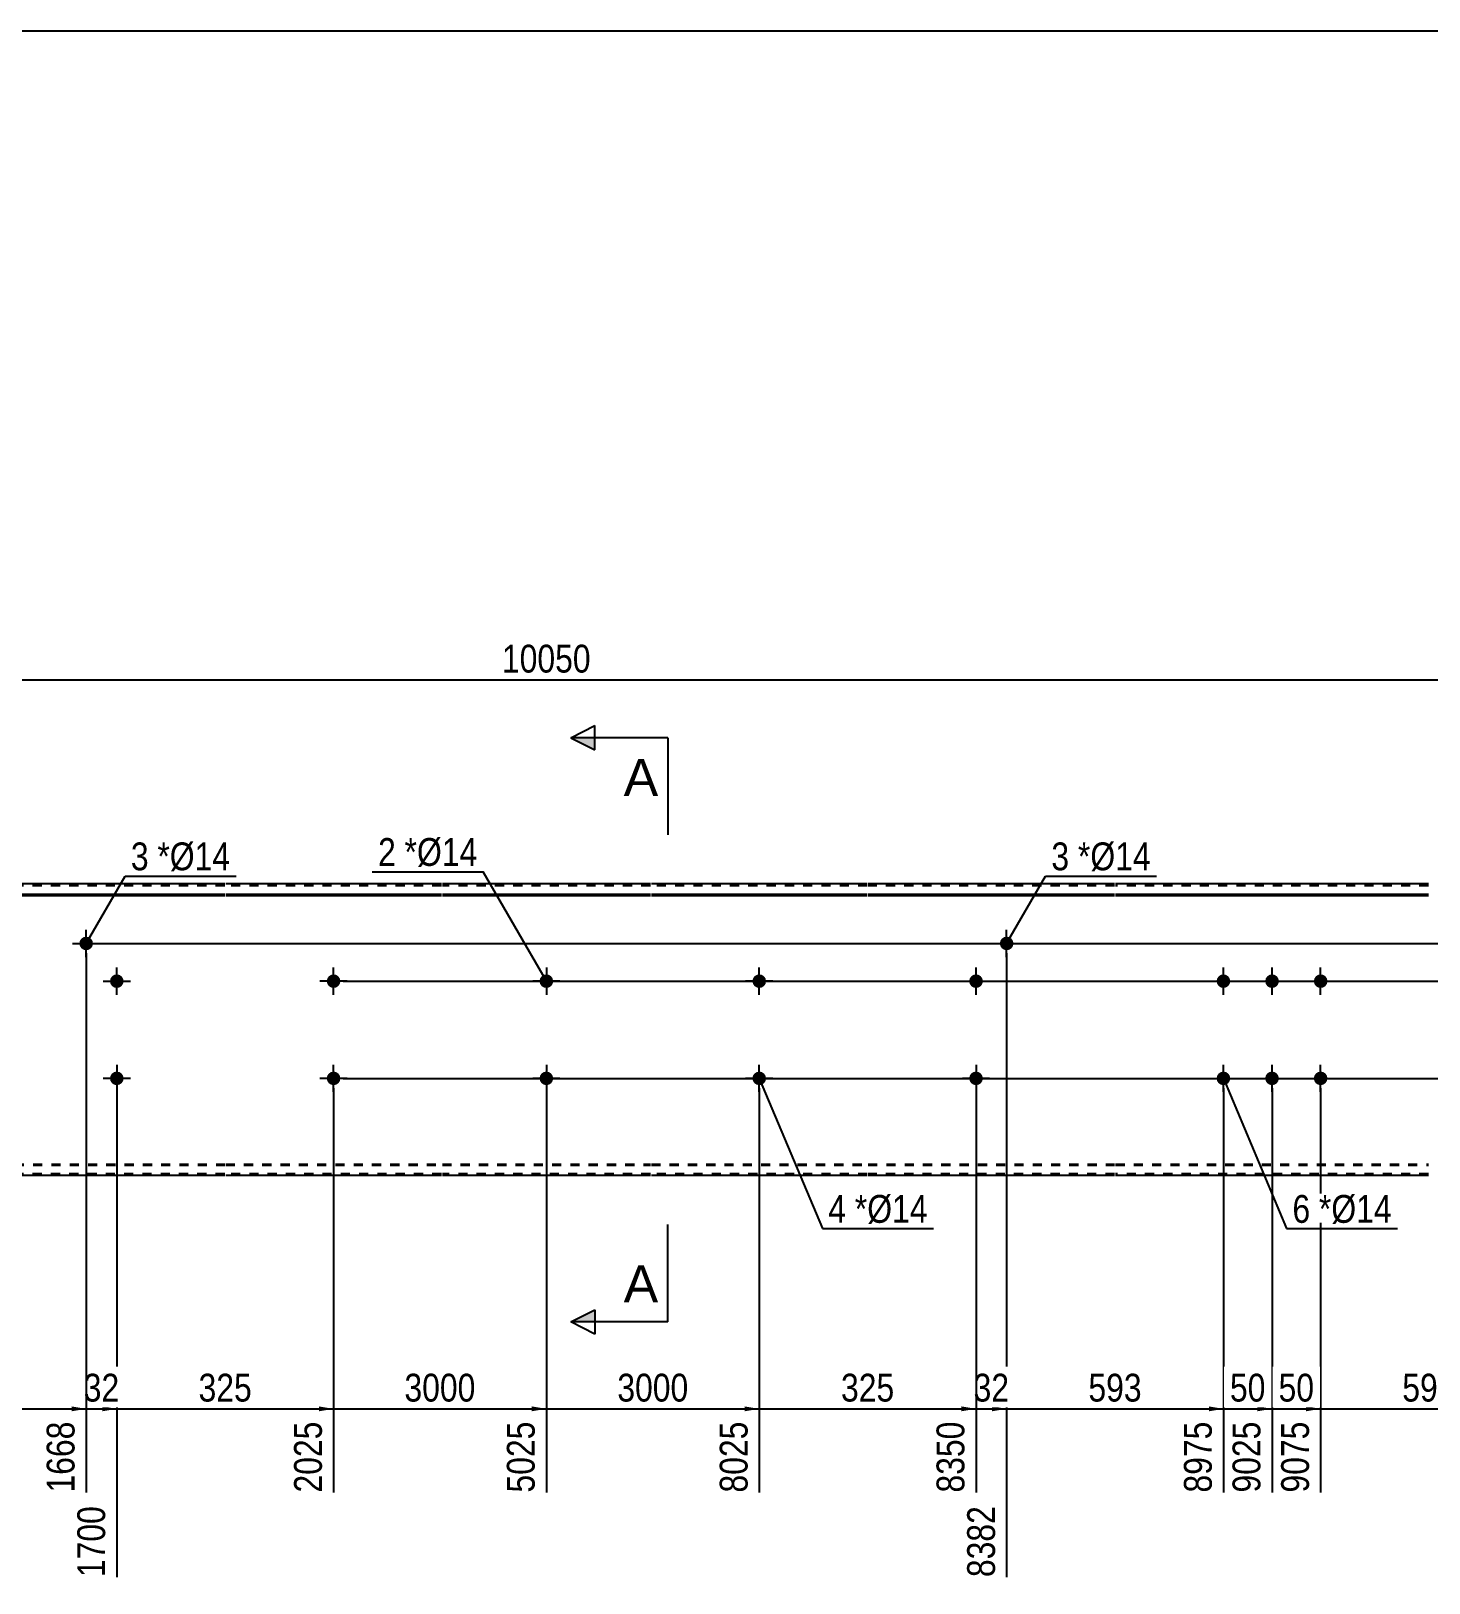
# Model space of a CAD drawing. Header units: millimetres. Extents: x -68 to 335, y -174 to 103.
# Drawn here: x 76.9 to 220.7, y -56.9 to 102.8 of the extents above; entities that cross this region are included whole.
import ezdxf

# ---------------------------------------------------------------- set-up
doc = ezdxf.new("R2010")
doc.units = ezdxf.units.MM
doc.linetypes.add('DXK_LINE_DOT1', pattern=[1.8814, 0.9407, -0.9407])
doc.styles.add('Arial', font='ARIAL.TTF', dxfattribs={"height": 0.2})
doc.styles.add('Arial Narrow', font='ARIALN.TTF', dxfattribs={"height": 0.2})

# ---------------------------------------------------------------- blocks, each defined once
blk = doc.blocks.new('Unknown-629097293-2005')
at = {"color": 5, "linetype": 'Continuous'}
blk.add_line((334.62, 102.75), (-65.38, 102.75), dxfattribs=at)
blk = doc.blocks.new('Bolt-629097293-1207 - 1201')
at = {"linetype": 'Continuous'}
blk.add_hatch(color=3, dxfattribs=at).paths.add_polyline_path([(173.38, 5, -1), (174.78, 5, -1)])
at = {"color": 3, "linetype": 'Continuous'}
for p, q in [((174.08, 3.6), (174.08, 6.4)), ((172.68, 5), (175.48, 5))]:
    blk.add_line(p, q, dxfattribs=at)
blk = doc.blocks.new('Bolt-629097293-1215 - 1201')
at = {"linetype": 'Continuous'}
for points in [[(130.58, 5, -1), (129.18, 5, -1)], [(130.58, -5, -1), (129.18, -5, -1)]]:
    blk.add_hatch(color=3, dxfattribs=at).paths.add_polyline_path(points)
at = {"color": 3, "linetype": 'Continuous'}
for p, q in [((129.88, 6.4), (129.88, 3.6)), ((131.28, 5), (128.48, 5)), ((129.88, -3.6), (129.88, -6.4)), ((131.28, -5), (128.48, -5))]:
    blk.add_line(p, q, dxfattribs=at)
blk = doc.blocks.new('Part-629097293-1204 - 1201')
at = {"color": 2, "linetype": 'Continuous'}
for p, q in [((96.79, 15), (71.44, 15)), ((119.08, 15), (96.89, 15)), ((140.58, 15), (119.18, 15)), ((162.88, 15), (140.68, 15)), ((188.33, 15), (162.98, 15)), ((220.62, 15), (188.43, 15)), ((71.44, 13.94), (96.79, 13.94)), ((71.44, 13.81), (96.79, 13.81)), ((96.89, 13.94), (119.08, 13.94)), ((96.89, 13.81), (119.08, 13.81)), ((119.18, 13.94), (140.58, 13.94)), ((119.18, 13.81), (140.58, 13.81)), ((140.68, 13.94), (162.88, 13.94)), ((140.68, 13.81), (162.88, 13.81)), ((162.98, 13.94), (188.33, 13.94)), ((162.98, 13.81), (188.33, 13.81)), ((188.43, 13.94), (220.62, 13.94)), ((188.43, 13.81), (220.62, 13.81)), ((96.79, -15), (71.44, -15)), ((119.08, -15), (96.89, -15)), ((140.58, -15), (119.18, -15)), ((162.88, -15), (140.68, -15)), ((188.33, -15), (162.98, -15)), ((220.62, -15), (188.43, -15))]:
    blk.add_line(p, q, dxfattribs=at)
at = {"color": 7, "linetype": 'DXK_LINE_DOT1'}
for p, q in [((96.79, 14.82), (71.44, 14.82)), ((119.08, 14.82), (96.89, 14.82)), ((140.58, 14.82), (119.18, 14.82)), ((162.88, 14.82), (140.68, 14.82)), ((188.33, 14.82), (162.98, 14.82)), ((220.62, 14.82), (188.43, 14.82)), ((71.44, -13.81), (96.79, -13.81)), ((71.44, -13.94), (96.79, -13.94)), ((96.89, -13.81), (119.08, -13.81)), ((96.89, -13.94), (119.08, -13.94)), ((119.18, -13.81), (140.58, -13.81)), ((119.18, -13.94), (140.58, -13.94)), ((140.68, -13.81), (162.88, -13.81)), ((140.68, -13.94), (162.88, -13.94)), ((162.98, -13.81), (188.33, -13.81)), ((162.98, -13.94), (188.33, -13.94)), ((188.43, -13.81), (220.62, -13.81)), ((188.43, -13.94), (220.62, -13.94)), ((96.79, -14.82), (71.44, -14.82)), ((119.08, -14.82), (96.89, -14.82)), ((140.58, -14.82), (119.18, -14.82)), ((162.88, -14.82), (140.68, -14.82)), ((188.33, -14.82), (162.98, -14.82)), ((220.62, -14.82), (188.43, -14.82))]:
    blk.add_line(p, q, dxfattribs=at)
blk = doc.blocks.new('Bolt-629097293-1205 - 1201')
at = {"linetype": 'Continuous'}
for points in [[(198.83, 5, -1), (200.23, 5, -1)], [(203.83, 5, -1), (205.23, 5, -1)], [(208.83, 5, -1), (210.23, 5, -1)], [(198.83, -5, -1), (200.23, -5, -1)], [(203.83, -5, -1), (205.23, -5, -1)], [(208.83, -5, -1), (210.23, -5, -1)]]:
    blk.add_hatch(color=3, dxfattribs=at).paths.add_polyline_path(points)
at = {"color": 3, "linetype": 'Continuous'}
for p, q in [((199.53, 3.6), (199.53, 6.4)), ((204.53, 3.6), (204.53, 6.4)), ((209.53, 3.6), (209.53, 6.4)), ((198.13, 5), (200.93, 5)), ((203.13, 5), (205.93, 5)), ((208.13, 5), (210.93, 5)), ((199.53, -6.4), (199.53, -3.6)), ((204.53, -6.4), (204.53, -3.6)), ((209.53, -6.4), (209.53, -3.6)), ((198.13, -5), (200.93, -5)), ((203.13, -5), (205.93, -5)), ((208.13, -5), (210.93, -5))]:
    blk.add_line(p, q, dxfattribs=at)
blk = doc.blocks.new('Bolt-629097293-1206 - 1201')
at = {"linetype": 'Continuous'}
blk.add_hatch(color=3, dxfattribs=at).paths.add_polyline_path([(174.78, -5, -1), (173.38, -5, -1)])
at = {"color": 3, "linetype": 'Continuous'}
for p, q in [((174.08, -3.6), (174.08, -6.4)), ((175.48, -5), (172.68, -5))]:
    blk.add_line(p, q, dxfattribs=at)
blk = doc.blocks.new('Bolt-629097293-1209 - 1201')
at = {"linetype": 'Continuous'}
blk.add_hatch(color=3, dxfattribs=at).paths.add_polyline_path([(176.53, 8.88, -1), (177.93, 8.88, -1)])
at = {"color": 3, "linetype": 'Continuous'}
for p, q in [((177.23, 7.48), (177.23, 10.28)), ((175.83, 8.88), (178.63, 8.88))]:
    blk.add_line(p, q, dxfattribs=at)
blk = doc.blocks.new('Bolt-629097293-1213 - 1201')
at = {"linetype": 'Continuous'}
blk.add_hatch(color=3, dxfattribs=at).paths.add_polyline_path([(81.84, 8.88, -1), (83.24, 8.88, -1)])
at = {"color": 3, "linetype": 'Continuous'}
for p, q in [((82.54, 7.48), (82.54, 10.28)), ((81.14, 8.88), (83.94, 8.88))]:
    blk.add_line(p, q, dxfattribs=at)
blk = doc.blocks.new('Bolt-629097293-1216 - 1201')
at = {"linetype": 'Continuous'}
blk.add_hatch(color=3, dxfattribs=at).paths.add_polyline_path([(84.99, 5, -1), (86.39, 5, -1)])
at = {"color": 3, "linetype": 'Continuous'}
for p, q in [((85.69, 3.6), (85.69, 6.4)), ((84.29, 5), (87.09, 5))]:
    blk.add_line(p, q, dxfattribs=at)
blk = doc.blocks.new('Bolt-629097293-1217 - 1201')
at = {"linetype": 'Continuous'}
blk.add_hatch(color=3, dxfattribs=at).paths.add_polyline_path([(86.39, -5, -1), (84.99, -5, -1)])
at = {"color": 3, "linetype": 'Continuous'}
for p, q in [((85.69, -3.6), (85.69, -6.4)), ((87.09, -5), (84.29, -5))]:
    blk.add_line(p, q, dxfattribs=at)
blk = doc.blocks.new('Bolt-629097293-1218 - 1201')
at = {"linetype": 'Continuous'}
for points in [[(1.8, 5, -1), (3.2, 5, -1)], [(107.29, 5, -1), (108.69, 5, -1)]]:
    blk.add_hatch(color=3, dxfattribs=at).paths.add_polyline_path(points)
at = {"color": 3, "linetype": 'Continuous'}
for p, q in [((2.5, 3.6), (2.5, 6.4)), ((107.99, 3.6), (107.99, 6.4)), ((3.9, 5), (1.1, 5)), ((109.39, 5), (106.59, 5))]:
    blk.add_line(p, q, dxfattribs=at)
blk = doc.blocks.new('Bolt-629097293-1219 - 1201')
at = {"linetype": 'Continuous'}
for points in [[(1.8, -5, -1), (3.2, -5, -1)], [(107.29, -5, -1), (108.69, -5, -1)]]:
    blk.add_hatch(color=3, dxfattribs=at).paths.add_polyline_path(points)
at = {"color": 3, "linetype": 'Continuous'}
for p, q in [((2.5, -6.4), (2.5, -3.6)), ((107.99, -6.4), (107.99, -3.6)), ((3.9, -5), (1.1, -5)), ((109.39, -5), (106.59, -5))]:
    blk.add_line(p, q, dxfattribs=at)
blk = doc.blocks.new('Bolt-629097293-1222 - 1201')
at = {"linetype": 'Continuous'}
for points in [[(151.08, 5, -1), (152.48, 5, -1)], [(256.57, 5, -1), (257.97, 5, -1)]]:
    blk.add_hatch(color=3, dxfattribs=at).paths.add_polyline_path(points)
at = {"color": 3, "linetype": 'Continuous'}
for p, q in [((151.78, 3.6), (151.78, 6.4)), ((257.27, 3.6), (257.27, 6.4)), ((153.18, 5), (150.38, 5)), ((258.67, 5), (255.87, 5))]:
    blk.add_line(p, q, dxfattribs=at)
blk = doc.blocks.new('Bolt-629097293-1223 - 1201')
at = {"linetype": 'Continuous'}
for points in [[(151.08, -5, -1), (152.48, -5, -1)], [(256.57, -5, -1), (257.97, -5, -1)]]:
    blk.add_hatch(color=3, dxfattribs=at).paths.add_polyline_path(points)
at = {"color": 3, "linetype": 'Continuous'}
for p, q in [((151.78, -6.4), (151.78, -3.6)), ((257.27, -6.4), (257.27, -3.6)), ((153.18, -5), (150.38, -5)), ((258.67, -5), (255.87, -5))]:
    blk.add_line(p, q, dxfattribs=at)
blk = doc.blocks.new('StraightDimension-629097293-1271 - 1201')
at = {"linetype": 'Continuous'}
blk.add_hatch(color=7, dxfattribs=at).paths.add_polyline_path([(150.28, -38.75), (151.78, -39), (150.28, -39.25)])
at = {"color": 7, "linetype": 'Continuous'}
for p, q in [((129.88, -6), (129.88, -47.61)), ((151.78, -6), (151.78, -47.61)), ((129.88, -39), (151.78, -39))]:
    blk.add_line(p, q, dxfattribs=at)
at = {"color": 0}
blk.add_wipeout([(145.09, -38.85), (145.09, -34.65), (136.58, -34.65), (136.58, -38.85)], dxfattribs=at)
at = {"color": 0, "linetype": 'Continuous'}
blk.add_wipeout([(151.18, -39.7), (146.98, -39.7), (146.98, -48.21), (151.18, -48.21)], dxfattribs=at)
at = {"color": 3, "style": 'Arial Narrow'}
blk.add_text('3000', height=2.863, dxfattribs=at).set_placement((137.18, -38.25))
at = {"color": 3, "linetype": 'Continuous', "style": 'Arial Narrow'}
blk.add_text('8025', height=2.863, rotation=90.0002, dxfattribs=at).set_placement((150.58, -47.61))
blk = doc.blocks.new('StraightDimension-629097293-1268 - 1201')
at = {"linetype": 'Continuous'}
blk.add_hatch(color=7, dxfattribs=at).paths.add_polyline_path([(198.03, -38.75), (199.53, -39), (198.03, -39.25)])
at = {"color": 7, "linetype": 'Continuous'}
for p, q in [((177.23, 7.88), (177.23, -56.31)), ((199.53, -6), (199.53, -47.61)), ((177.23, -39), (199.53, -39))]:
    blk.add_line(p, q, dxfattribs=at)
at = {"color": 0}
blk.add_wipeout([(191.72, -38.85), (191.72, -34.65), (185.04, -34.65), (185.04, -38.85)], dxfattribs=at)
at = {"color": 0, "linetype": 'Continuous'}
blk.add_wipeout([(198.93, -39.7), (194.73, -39.7), (194.73, -48.21), (198.93, -48.21)], dxfattribs=at)
at = {"color": 3, "style": 'Arial Narrow'}
blk.add_text('593', height=2.863, dxfattribs=at).set_placement((185.64, -38.25))
at = {"color": 3, "linetype": 'Continuous', "style": 'Arial Narrow'}
blk.add_text('8975', height=2.863, rotation=90.0002, dxfattribs=at).set_placement((198.33, -47.61))
blk = doc.blocks.new('StraightDimension-629097293-1269 - 1201')
at = {"linetype": 'Continuous'}
blk.add_hatch(color=7, dxfattribs=at).paths.add_polyline_path([(175.73, -38.75), (177.23, -39), (175.73, -39.25)])
at = {"color": 7, "linetype": 'Continuous'}
for p, q in [((177.23, 7.88), (177.23, -56.31)), ((174.08, -6), (174.08, -47.61)), ((174.08, -39), (177.23, -39))]:
    blk.add_line(p, q, dxfattribs=at)
at = {"color": 0}
blk.add_wipeout([(178.08, -38.85), (178.08, -34.65), (173.23, -34.65), (173.23, -38.85)], dxfattribs=at)
at = {"color": 0, "linetype": 'Continuous'}
blk.add_wipeout([(176.63, -48.4), (172.43, -48.4), (172.43, -56.91), (176.63, -56.91)], dxfattribs=at)
at = {"color": 3, "style": 'Arial Narrow'}
blk.add_text('32', height=2.863, dxfattribs=at).set_placement((173.83, -38.25))
at = {"color": 3, "linetype": 'Continuous', "style": 'Arial Narrow'}
blk.add_text('8382', height=2.863, rotation=90.0002, dxfattribs=at).set_placement((176.03, -56.31))
blk = doc.blocks.new('StraightDimension-629097293-1270 - 1201')
at = {"linetype": 'Continuous'}
blk.add_hatch(color=7, dxfattribs=at).paths.add_polyline_path([(172.58, -38.75), (174.08, -39), (172.58, -39.25)])
at = {"color": 7, "linetype": 'Continuous'}
for p, q in [((151.78, -6), (151.78, -47.61)), ((174.08, -6), (174.08, -47.61)), ((151.78, -39), (174.08, -39))]:
    blk.add_line(p, q, dxfattribs=at)
at = {"color": 0}
blk.add_wipeout([(166.27, -38.85), (166.27, -34.65), (159.59, -34.65), (159.59, -38.85)], dxfattribs=at)
at = {"color": 0, "linetype": 'Continuous'}
blk.add_wipeout([(173.48, -39.7), (169.28, -39.7), (169.28, -48.21), (173.48, -48.21)], dxfattribs=at)
at = {"color": 3, "style": 'Arial Narrow'}
blk.add_text('325', height=2.863, dxfattribs=at).set_placement((160.19, -38.25))
at = {"color": 3, "linetype": 'Continuous', "style": 'Arial Narrow'}
blk.add_text('8350', height=2.863, rotation=90.0002, dxfattribs=at).set_placement((172.88, -47.61))
blk = doc.blocks.new('StraightDimension-629097293-1272 - 1201')
at = {"linetype": 'Continuous'}
blk.add_hatch(color=7, dxfattribs=at).paths.add_polyline_path([(128.38, -38.75), (129.88, -39), (128.38, -39.25)])
at = {"color": 7, "linetype": 'Continuous'}
for p, q in [((107.99, -6), (107.99, -47.61)), ((129.88, -6), (129.88, -47.61)), ((107.99, -39), (129.88, -39))]:
    blk.add_line(p, q, dxfattribs=at)
at = {"color": 0}
blk.add_wipeout([(123.19, -38.85), (123.19, -34.65), (114.68, -34.65), (114.68, -38.85)], dxfattribs=at)
at = {"color": 0, "linetype": 'Continuous'}
blk.add_wipeout([(129.28, -39.7), (125.08, -39.7), (125.08, -48.21), (129.28, -48.21)], dxfattribs=at)
at = {"color": 3, "style": 'Arial Narrow'}
blk.add_text('3000', height=2.863, dxfattribs=at).set_placement((115.28, -38.25))
at = {"color": 3, "linetype": 'Continuous', "style": 'Arial Narrow'}
blk.add_text('5025', height=2.863, rotation=90.0002, dxfattribs=at).set_placement((128.68, -47.61))
blk = doc.blocks.new('StraightDimension-629097293-1273 - 1201')
at = {"linetype": 'Continuous'}
blk.add_hatch(color=7, dxfattribs=at).paths.add_polyline_path([(106.49, -38.75), (107.99, -39), (106.49, -39.25)])
at = {"color": 7, "linetype": 'Continuous'}
for p, q in [((85.69, -6), (85.69, -56.31)), ((107.99, -6), (107.99, -47.61)), ((85.69, -39), (107.99, -39))]:
    blk.add_line(p, q, dxfattribs=at)
at = {"color": 0}
blk.add_wipeout([(100.18, -38.85), (100.18, -34.65), (93.5, -34.65), (93.5, -38.85)], dxfattribs=at)
at = {"color": 0, "linetype": 'Continuous'}
blk.add_wipeout([(107.39, -39.7), (103.19, -39.7), (103.19, -48.21), (107.39, -48.21)], dxfattribs=at)
at = {"color": 3, "style": 'Arial Narrow'}
blk.add_text('325', height=2.863, dxfattribs=at).set_placement((94.1, -38.25))
at = {"color": 3, "linetype": 'Continuous', "style": 'Arial Narrow'}
blk.add_text('2025', height=2.863, rotation=90.0002, dxfattribs=at).set_placement((106.79, -47.61))
blk = doc.blocks.new('StraightDimension-629097293-1274 - 1201')
at = {"linetype": 'Continuous'}
blk.add_hatch(color=7, dxfattribs=at).paths.add_polyline_path([(84.19, -38.75), (85.69, -39), (84.19, -39.25)])
at = {"color": 7, "linetype": 'Continuous'}
for p, q in [((82.54, 7.88), (82.54, -47.61)), ((85.69, -6), (85.69, -56.31)), ((82.54, -39), (85.69, -39))]:
    blk.add_line(p, q, dxfattribs=at)
at = {"color": 0}
blk.add_wipeout([(86.54, -38.85), (86.54, -34.65), (81.69, -34.65), (81.69, -38.85)], dxfattribs=at)
at = {"color": 0, "linetype": 'Continuous'}
blk.add_wipeout([(85.09, -48.4), (80.89, -48.4), (80.89, -56.91), (85.09, -56.91)], dxfattribs=at)
at = {"color": 3, "style": 'Arial Narrow'}
blk.add_text('32', height=2.863, dxfattribs=at).set_placement((82.29, -38.25))
at = {"color": 3, "linetype": 'Continuous', "style": 'Arial Narrow'}
blk.add_text('1700', height=2.863, rotation=90.0002, dxfattribs=at).set_placement((84.49, -56.31))
blk = doc.blocks.new('StraightDimension-629097293-1275 - 1201')
at = {"linetype": 'Continuous'}
blk.add_hatch(color=7, dxfattribs=at).paths.add_polyline_path([(81.04, -38.75), (82.54, -39), (81.04, -39.25)])
at = {"color": 7, "linetype": 'Continuous'}
for p, q in [((82.54, 7.88), (82.54, -47.61)), ((60.24, -6), (60.24, -47.61)), ((60.24, -39), (82.54, -39))]:
    blk.add_line(p, q, dxfattribs=at)
at = {"color": 0}
blk.add_wipeout([(74.73, -38.85), (74.73, -34.65), (68.05, -34.65), (68.05, -38.85)], dxfattribs=at)
at = {"color": 0, "linetype": 'Continuous'}
blk.add_wipeout([(81.94, -39.7), (77.74, -39.7), (77.74, -48.21), (81.94, -48.21)], dxfattribs=at)
at = {"color": 3, "style": 'Arial Narrow'}
blk.add_text('593', height=2.863, dxfattribs=at).set_placement((68.65, -38.25))
at = {"color": 3, "linetype": 'Continuous', "style": 'Arial Narrow'}
blk.add_text('1668', height=2.863, rotation=90.0002, dxfattribs=at).set_placement((81.34, -47.61))
blk = doc.blocks.new('StraightDimension-629097293-1359 - 1201')
at = {"linetype": 'Continuous'}
for points in [[(269.75, 13.5), (270, 15), (270.25, 13.5)], [(270.25, 10.38), (270, 8.88), (269.75, 10.38)]]:
    blk.add_hatch(color=7, dxfattribs=at).paths.add_polyline_path(points)
at = {"color": 7, "linetype": 'Continuous'}
for p, q in [((260.77, 15), (272.4, 15)), ((270, 8.88), (270, 15)), ((83.54, 8.88), (272.4, 8.88))]:
    blk.add_line(p, q, dxfattribs=at)
at = {"color": 0}
blk.add_wipeout([(269.85, 14.37), (265.65, 14.37), (265.65, 9.51), (269.85, 9.51)], dxfattribs=at)
at = {"color": 3, "style": 'Arial Narrow'}
blk.add_text('61', height=2.863, rotation=90.0002, dxfattribs=at).set_placement((269.25, 10.11))
blk = doc.blocks.new('StraightDimension-629097293-1267 - 1201')
at = {"linetype": 'Continuous'}
blk.add_hatch(color=7, dxfattribs=at).paths.add_polyline_path([(203.03, -38.75), (204.53, -39), (203.03, -39.25)])
at = {"color": 7, "linetype": 'Continuous'}
for p, q in [((199.53, -6), (199.53, -47.61)), ((204.53, -6), (204.53, -47.61)), ((199.53, -39), (204.53, -39))]:
    blk.add_line(p, q, dxfattribs=at)
at = {"color": 0}
blk.add_wipeout([(204.45, -38.85), (204.45, -34.65), (199.6, -34.65), (199.6, -38.85)], dxfattribs=at)
at = {"color": 0, "linetype": 'Continuous'}
blk.add_wipeout([(203.93, -39.7), (199.73, -39.7), (199.73, -48.21), (203.93, -48.21)], dxfattribs=at)
at = {"color": 3, "style": 'Arial Narrow'}
blk.add_text('50', height=2.863, dxfattribs=at).set_placement((200.2, -38.25))
at = {"color": 3, "linetype": 'Continuous', "style": 'Arial Narrow'}
blk.add_text('9025', height=2.863, rotation=90.0002, dxfattribs=at).set_placement((203.33, -47.61))
blk = doc.blocks.new('StraightDimension-629097293-1265 - 1201')
at = {"linetype": 'Continuous'}
blk.add_hatch(color=7, dxfattribs=at).paths.add_polyline_path([(230.32, -38.75), (231.82, -39), (230.32, -39.25)])
at = {"color": 7, "linetype": 'Continuous'}
for p, q in [((231.82, 7.88), (231.82, -47.61)), ((209.53, -6), (209.53, -47.61)), ((209.53, -39), (231.82, -39))]:
    blk.add_line(p, q, dxfattribs=at)
at = {"color": 0}
blk.add_wipeout([(224.01, -38.85), (224.01, -34.65), (217.33, -34.65), (217.33, -38.85)], dxfattribs=at)
at = {"color": 0, "linetype": 'Continuous'}
blk.add_wipeout([(231.22, -39.7), (227.02, -39.7), (227.02, -48.21), (231.22, -48.21)], dxfattribs=at)
at = {"color": 3, "style": 'Arial Narrow'}
blk.add_text('593', height=2.863, dxfattribs=at).set_placement((217.93, -38.25))
at = {"color": 3, "linetype": 'Continuous', "style": 'Arial Narrow'}
blk.add_text('9668', height=2.863, rotation=90.0002, dxfattribs=at).set_placement((230.62, -47.61))
blk = doc.blocks.new('StraightDimension-629097293-1266 - 1201')
at = {"linetype": 'Continuous'}
blk.add_hatch(color=7, dxfattribs=at).paths.add_polyline_path([(208.03, -38.75), (209.53, -39), (208.03, -39.25)])
at = {"color": 7, "linetype": 'Continuous'}
for p, q in [((204.53, -6), (204.53, -47.61)), ((209.53, -6), (209.53, -47.61)), ((204.53, -39), (209.53, -39))]:
    blk.add_line(p, q, dxfattribs=at)
at = {"color": 0}
blk.add_wipeout([(209.45, -38.85), (209.45, -34.65), (204.6, -34.65), (204.6, -38.85)], dxfattribs=at)
at = {"color": 0, "linetype": 'Continuous'}
blk.add_wipeout([(208.93, -39.7), (204.73, -39.7), (204.73, -48.21), (208.93, -48.21)], dxfattribs=at)
at = {"color": 3, "style": 'Arial Narrow'}
blk.add_text('50', height=2.863, dxfattribs=at).set_placement((205.2, -38.25))
at = {"color": 3, "linetype": 'Continuous', "style": 'Arial Narrow'}
blk.add_text('9075', height=2.863, rotation=90.0002, dxfattribs=at).set_placement((208.33, -47.61))
blk = doc.blocks.new('StraightDimension-629097293-1360 - 1201')
at = {"linetype": 'Continuous'}
for points in [[(269.75, 7.38), (270, 8.88), (270.25, 7.38)], [(270.25, 6.5), (270, 5), (269.75, 6.5)]]:
    blk.add_hatch(color=7, dxfattribs=at).paths.add_polyline_path(points)
at = {"color": 7, "linetype": 'Continuous'}
for p, q in [((83.54, 8.88), (272.4, 8.88)), ((270, 5), (270, 8.88)), ((108.99, 5), (272.4, 5))]:
    blk.add_line(p, q, dxfattribs=at)
at = {"color": 0}
blk.add_wipeout([(269.85, 9.37), (265.65, 9.37), (265.65, 4.51), (269.85, 4.51)], dxfattribs=at)
at = {"color": 3, "style": 'Arial Narrow'}
blk.add_text('39', height=2.863, rotation=90.0002, dxfattribs=at).set_placement((269.25, 5.11))
blk = doc.blocks.new('StraightDimension-629097293-1361 - 1201')
at = {"linetype": 'Continuous'}
for points in [[(269.75, 3.5), (270, 5), (270.25, 3.5)], [(270.25, -3.5), (270, -5), (269.75, -3.5)]]:
    blk.add_hatch(color=7, dxfattribs=at).paths.add_polyline_path(points)
at = {"color": 7, "linetype": 'Continuous'}
for p, q in [((108.99, 5), (272.4, 5)), ((270, -5), (270, 5)), ((108.99, -5), (272.4, -5))]:
    blk.add_line(p, q, dxfattribs=at)
at = {"color": 0}
blk.add_wipeout([(269.85, 3.34), (265.65, 3.34), (265.65, -3.34), (269.85, -3.34)], dxfattribs=at)
at = {"color": 3, "style": 'Arial Narrow'}
blk.add_text('100', height=2.863, rotation=90.0002, dxfattribs=at).set_placement((269.25, -2.74))
blk = doc.blocks.new('StraightDimension-629097293-1362 - 1201')
at = {"linetype": 'Continuous'}
for points in [[(269.75, -6.5), (270, -5), (270.25, -6.5)], [(270.25, -13.5), (270, -15), (269.75, -13.5)]]:
    blk.add_hatch(color=7, dxfattribs=at).paths.add_polyline_path(points)
at = {"color": 7, "linetype": 'Continuous'}
for p, q in [((108.99, -5), (272.4, -5)), ((270, -15), (270, -5)), ((260.77, -15), (272.4, -15))]:
    blk.add_line(p, q, dxfattribs=at)
at = {"color": 0}
blk.add_wipeout([(269.85, -6.66), (265.65, -6.66), (265.65, -13.34), (269.85, -13.34)], dxfattribs=at)
at = {"color": 3, "style": 'Arial Narrow'}
blk.add_text('100', height=2.863, rotation=90.0002, dxfattribs=at).set_placement((269.25, -12.74))
blk = doc.blocks.new('StraightDimension-629097293-1393 - 1201')
at = {"color": 7, "linetype": 'Continuous'}
blk.add_line((0, 36), (259.77, 36), dxfattribs=at)
at = {"color": 0}
blk.add_wipeout([(135.06, 36.15), (135.06, 40.35), (124.71, 40.35), (124.71, 36.15)], dxfattribs=at)
at = {"color": 3, "style": 'Arial Narrow'}
blk.add_text('10050', height=2.863, dxfattribs=at).set_placement((125.31, 36.75))
blk = doc.blocks.new('SectionMark-629097293-1260 - 1201')
at = {"linetype": 'Continuous'}
for points in [[(134.88, 30.05), (134.88, 28.8), (132.38, 30.05)], [(134.88, -28.8), (134.88, -30.05), (132.38, -30.05)]]:
    blk.add_hatch(color=30, dxfattribs=at).paths.add_polyline_path(points)
at = {"color": 30, "linetype": 'Continuous'}
for p, q in [((132.38, 30.05), (134.88, 31.3)), ((134.88, 28.8), (134.88, 31.3)), ((142.38, 30.05), (132.38, 30.05)), ((132.38, 30.05), (134.88, 28.8)), ((142.38, 30.05), (142.38, 20.05)), ((142.38, -30.05), (142.38, -20.05)), ((132.38, -30.05), (134.88, -28.8)), ((142.38, -30.05), (132.38, -30.05)), ((134.88, -31.3), (132.38, -30.05)), ((134.88, -28.8), (134.88, -31.3))]:
    blk.add_line(p, q, dxfattribs=at)
at = {"color": 0, "linetype": 'Continuous'}
for points in [[(141.38, 24.05), (141.38, 28.05), (137.83, 28.05), (137.83, 24.05)], [(141.38, -28.05), (141.38, -24.05), (137.83, -24.05), (137.83, -28.05)]]:
    blk.add_wipeout(points, dxfattribs=at)
at = {"color": 96, "linetype": 'Continuous', "style": 'Arial'}
for p in [(137.83, 24.05), (137.83, -28.05)]:
    blk.add_text('A', height=3.82, dxfattribs=at).set_placement(p)
blk = doc.blocks.new('MarkSet-629097293-1408 - 1201')
at = {"color": 0}
for points in [[(183.66, 16.41), (183.66, 19.41), (181.83, 19.41), (181.83, 16.41)], [(185.84, 16.41), (185.84, 19.41), (184.56, 19.41), (184.56, 16.41)]]:
    blk.add_wipeout(points, dxfattribs=at)
for points in [[(183.66, 16.41), (183.66, 19.41), (181.83, 19.41), (181.83, 16.41)], [(185.84, 16.41), (185.84, 19.41), (184.56, 19.41), (184.56, 16.41)]]:
    blk.add_wipeout(points, dxfattribs=at)
at = {"color": 7, "linetype": 'Continuous'}
blk.add_line((177.23, 8.88), (181.23, 15.81), dxfattribs=at)
at = {"color": 3, "style": 'Arial Narrow'}
blk.add_text('3', height=2.86, dxfattribs=at).set_placement((181.83, 16.41))
at = {"color": 0}
blk.add_wipeout([(192.05, 16.41), (192.05, 19.41), (185.84, 19.41), (185.84, 16.41)], dxfattribs=at)
blk.add_wipeout([(192.05, 16.41), (192.05, 19.41), (185.84, 19.41), (185.84, 16.41)], dxfattribs=at)
at = {"color": 7, "linetype": 'Continuous'}
blk.add_line((181.23, 15.81), (192.65, 15.81), dxfattribs=at)
at = {"color": 3, "style": 'Arial Narrow'}
for s, height, p in [('*', 2.86, (184.56, 16.41)), ('Ø14', 2.863, (185.84, 16.41))]:
    blk.add_text(s, height=height, dxfattribs=at).set_placement(p)
blk = doc.blocks.new('MarkSet-629097293-1429 - 1201')
at = {"color": 0}
for points in [[(88.97, 16.41), (88.97, 19.41), (87.14, 19.41), (87.14, 16.41)], [(91.14, 16.41), (91.14, 19.41), (89.87, 19.41), (89.87, 16.41)]]:
    blk.add_wipeout(points, dxfattribs=at)
for points in [[(88.97, 16.41), (88.97, 19.41), (87.14, 19.41), (87.14, 16.41)], [(91.14, 16.41), (91.14, 19.41), (89.87, 19.41), (89.87, 16.41)]]:
    blk.add_wipeout(points, dxfattribs=at)
at = {"color": 7, "linetype": 'Continuous'}
blk.add_line((82.54, 8.88), (86.54, 15.81), dxfattribs=at)
at = {"color": 3, "style": 'Arial Narrow'}
blk.add_text('3', height=2.86, dxfattribs=at).set_placement((87.14, 16.41))
at = {"color": 0}
blk.add_wipeout([(97.36, 16.41), (97.36, 19.41), (91.14, 19.41), (91.14, 16.41)], dxfattribs=at)
blk.add_wipeout([(97.36, 16.41), (97.36, 19.41), (91.14, 19.41), (91.14, 16.41)], dxfattribs=at)
at = {"color": 7, "linetype": 'Continuous'}
blk.add_line((86.54, 15.81), (97.96, 15.81), dxfattribs=at)
at = {"color": 3, "style": 'Arial Narrow'}
for s, height, p in [('*', 2.86, (89.87, 16.41)), ('Ø14', 2.863, (91.14, 16.41))]:
    blk.add_text(s, height=height, dxfattribs=at).set_placement(p)
blk = doc.blocks.new('MarkSet-629097293-1440 - 1201')
at = {"color": 0}
for points in [[(160.71, -19.86), (160.71, -16.86), (158.88, -16.86), (158.88, -19.86)], [(162.89, -19.86), (162.89, -16.86), (161.61, -16.86), (161.61, -19.86)]]:
    blk.add_wipeout(points, dxfattribs=at)
for points in [[(160.71, -19.86), (160.71, -16.86), (158.88, -16.86), (158.88, -19.86)], [(162.89, -19.86), (162.89, -16.86), (161.61, -16.86), (161.61, -19.86)]]:
    blk.add_wipeout(points, dxfattribs=at)
at = {"color": 7, "linetype": 'Continuous'}
blk.add_line((151.78, -5), (158.28, -20.46), dxfattribs=at)
at = {"color": 3, "style": 'Arial Narrow'}
blk.add_text('4', height=2.86, dxfattribs=at).set_placement((158.88, -19.86))
at = {"color": 0}
blk.add_wipeout([(169.1, -19.86), (169.1, -16.86), (162.89, -16.86), (162.89, -19.86)], dxfattribs=at)
blk.add_wipeout([(169.1, -19.86), (169.1, -16.86), (162.89, -16.86), (162.89, -19.86)], dxfattribs=at)
at = {"color": 7, "linetype": 'Continuous'}
blk.add_line((158.28, -20.46), (169.7, -20.46), dxfattribs=at)
at = {"color": 3, "style": 'Arial Narrow'}
for s, height, p in [('*', 2.86, (161.61, -19.86)), ('Ø14', 2.863, (162.89, -19.86))]:
    blk.add_text(s, height=height, dxfattribs=at).set_placement(p)
blk = doc.blocks.new('Mark-629097293-1443 - 1201')
at = {"color": 0}
for points in [[(208.45, -19.86), (208.45, -16.86), (206.63, -16.86), (206.63, -19.86)], [(210.63, -19.86), (210.63, -16.86), (209.35, -16.86), (209.35, -19.86)]]:
    blk.add_wipeout(points, dxfattribs=at)
for points in [[(208.45, -19.86), (208.45, -16.86), (206.63, -16.86), (206.63, -19.86)], [(210.63, -19.86), (210.63, -16.86), (209.35, -16.86), (209.35, -19.86)]]:
    blk.add_wipeout(points, dxfattribs=at)
at = {"color": 7, "linetype": 'Continuous'}
blk.add_line((199.53, -5), (206.03, -20.46), dxfattribs=at)
at = {"color": 3, "style": 'Arial Narrow'}
blk.add_text('6', height=2.86, dxfattribs=at).set_placement((206.63, -19.86))
at = {"color": 0}
blk.add_wipeout([(216.84, -19.86), (216.84, -16.86), (210.63, -16.86), (210.63, -19.86)], dxfattribs=at)
blk.add_wipeout([(216.84, -19.86), (216.84, -16.86), (210.63, -16.86), (210.63, -19.86)], dxfattribs=at)
at = {"color": 7, "linetype": 'Continuous'}
blk.add_line((206.03, -20.46), (217.44, -20.46), dxfattribs=at)
at = {"color": 3, "style": 'Arial Narrow'}
for s, height, p in [('*', 2.86, (209.35, -19.86)), ('Ø14', 2.863, (210.63, -19.86))]:
    blk.add_text(s, height=height, dxfattribs=at).set_placement(p)
blk = doc.blocks.new('Mark-629097293-1445 - 1201')
at = {"color": 0}
for points in [[(114.39, 16.86), (114.39, 19.86), (112.57, 19.86), (112.57, 16.86)], [(116.57, 16.86), (116.57, 19.86), (115.29, 19.86), (115.29, 16.86)]]:
    blk.add_wipeout(points, dxfattribs=at)
for points in [[(114.39, 16.86), (114.39, 19.86), (112.57, 19.86), (112.57, 16.86)], [(116.57, 16.86), (116.57, 19.86), (115.29, 19.86), (115.29, 16.86)]]:
    blk.add_wipeout(points, dxfattribs=at)
at = {"color": 3, "style": 'Arial Narrow'}
blk.add_text('2', height=2.86, dxfattribs=at).set_placement((112.57, 16.86))
at = {"color": 0}
blk.add_wipeout([(122.78, 16.86), (122.78, 19.86), (116.57, 19.86), (116.57, 16.86)], dxfattribs=at)
blk.add_wipeout([(122.78, 16.86), (122.78, 19.86), (116.57, 19.86), (116.57, 16.86)], dxfattribs=at)
at = {"color": 7, "linetype": 'Continuous'}
for p in [(111.97, 16.26), (129.88, 5)]:
    blk.add_line(p, (123.38, 16.26), dxfattribs=at)
at = {"color": 3, "style": 'Arial Narrow'}
for s, height, p in [('*', 2.86, (115.29, 16.86)), ('Ø14', 2.863, (116.57, 16.86))]:
    blk.add_text(s, height=height, dxfattribs=at).set_placement(p)

msp = doc.modelspace()

# ---------------------------------------------------------------- block references
for name in ['Unknown-629097293-2005', 'Part-629097293-1204 - 1201', 'Bolt-629097293-1213 - 1201', 'Bolt-629097293-1209 - 1201', 'Bolt-629097293-1218 - 1201', 'Bolt-629097293-1216 - 1201', 'Bolt-629097293-1215 - 1201', 'Bolt-629097293-1222 - 1201', 'Bolt-629097293-1207 - 1201', 'Bolt-629097293-1205 - 1201', 'Bolt-629097293-1219 - 1201', 'Bolt-629097293-1217 - 1201', 'Bolt-629097293-1223 - 1201', 'Bolt-629097293-1206 - 1201']:
    msp.add_blockref(name, (0, 0))

# ---------------------------------------------------------------- next in the draw order: block references
for name in ['StraightDimension-629097293-1393 - 1201', 'StraightDimension-629097293-1359 - 1201', 'StraightDimension-629097293-1268 - 1201', 'StraightDimension-629097293-1265 - 1201', 'StraightDimension-629097293-1271 - 1201']:
    msp.add_blockref(name, (0, 0))

# ---------------------------------------------------------------- next in the draw order: block references
for name in ['StraightDimension-629097293-1269 - 1201', 'StraightDimension-629097293-1272 - 1201', 'StraightDimension-629097293-1267 - 1201']:
    msp.add_blockref(name, (0, 0))

# ---------------------------------------------------------------- next in the draw order: block references
for name in ['StraightDimension-629097293-1273 - 1201', 'StraightDimension-629097293-1270 - 1201', 'StraightDimension-629097293-1266 - 1201']:
    msp.add_blockref(name, (0, 0))

# ---------------------------------------------------------------- next in the draw order: block references
msp.add_blockref('StraightDimension-629097293-1274 - 1201', (0, 0))

# ---------------------------------------------------------------- next in the draw order: block references
for name in ['StraightDimension-629097293-1360 - 1201', 'StraightDimension-629097293-1275 - 1201']:
    msp.add_blockref(name, (0, 0))

# ---------------------------------------------------------------- next in the draw order: block references
for name in ['MarkSet-629097293-1429 - 1201', 'MarkSet-629097293-1408 - 1201', 'StraightDimension-629097293-1361 - 1201']:
    msp.add_blockref(name, (0, 0))

# ---------------------------------------------------------------- next in the draw order: block references
for name in ['Mark-629097293-1445 - 1201', 'StraightDimension-629097293-1362 - 1201']:
    msp.add_blockref(name, (0, 0))

# ---------------------------------------------------------------- next in the draw order: block references
for name in ['SectionMark-629097293-1260 - 1201', 'MarkSet-629097293-1440 - 1201', 'Mark-629097293-1443 - 1201']:
    msp.add_blockref(name, (0, 0))

doc.saveas('drawing.dxf')
